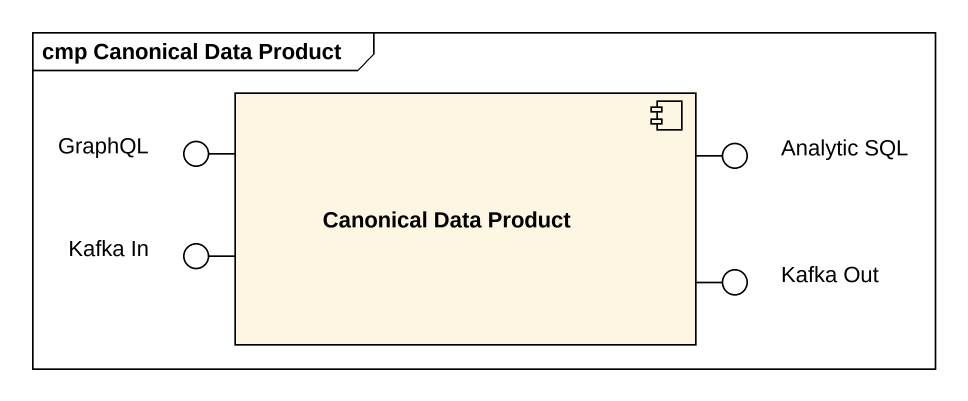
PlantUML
@startuml
mainframe cmp Canonical Data Product
component "Canonical Data Product" as Canonical_Data_Product
() GraphQL
() "Analytic SQL" as Analytic_SQL
() "Kafka In" as Kafka_In
() "Kafka Out" as Kafka_Out
Canonical_Data_Product -left- GraphQL
Canonical_Data_Product -right- Analytic_SQL
Canonical_Data_Product -left- Kafka_In
Canonical_Data_Product -right- Kafka_Out
@enduml
